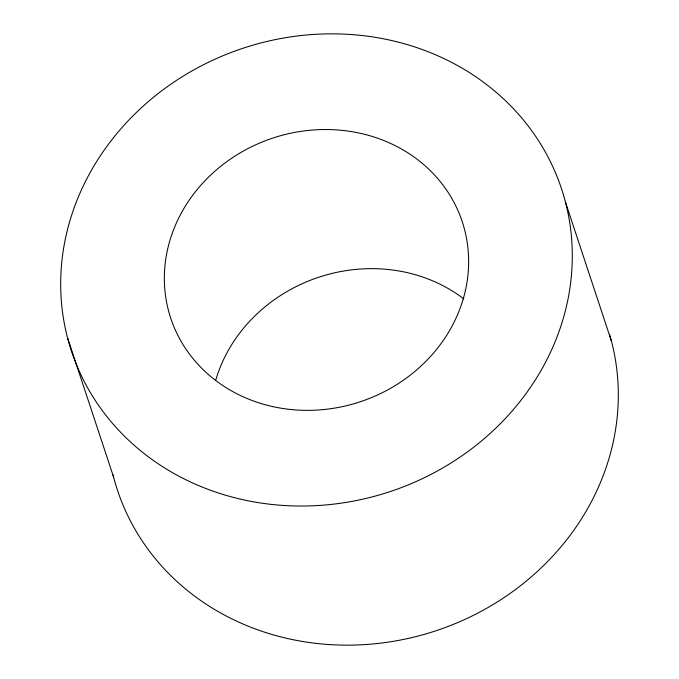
<?xml version="1.0" encoding="UTF-8"?>
<svg xmlns="http://www.w3.org/2000/svg" width="679" height="679" viewBox="0 0 679 679"><rect width="100%" height="100%" fill="white"/><g stroke="black" fill="none" stroke-linecap="round" stroke-linejoin="round"><path stroke-width="1.02" d="M565.48 202.181A258.122 233.551 -18.3 0 1 242.81 499.676A258.122 233.551 -18.3 0 1 141.19 107.953A258.122 233.551 -18.3 0 1 565.48 202.181L611.49 341.308M67.51 337.692L113.52 476.819M609.53 334.255A258.122 233.551 -18.3 0 1 423.968 634.449A258.122 233.551 -18.3 0 1 113.011 474.791M215.871 379.756A153.522 138.906 -18.3 0 1 463.816 298.921M272.669 406.577A153.522 138.906 -18.3 0 0 464.58 229.638A153.522 138.906 -18.3 0 0 212.23 173.595A153.522 138.906 -18.3 0 0 272.669 406.577"/></g></svg>
